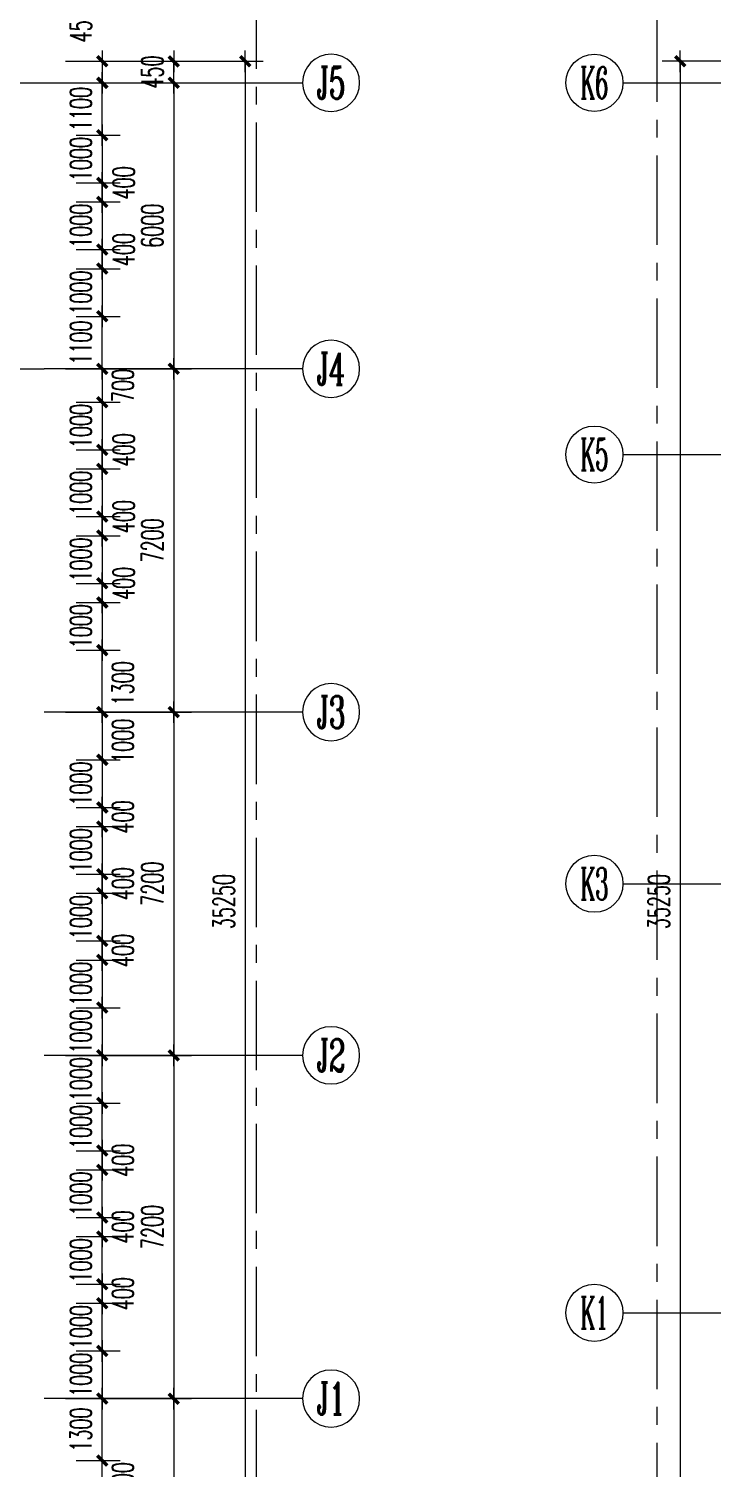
# Model space of a CAD drawing. Extents: x 1575758 to 1999219, y -897052 to -636879.
# Drawn here: x 1771296 to 1785633, y -682176 to -651985 of the extents above; entities that cross this region are included whole.
import ezdxf
from ezdxf.enums import TextEntityAlignment as Align

# ---------------------------------------------------------------- set-up
doc = ezdxf.new("R2010")
doc.units = 0
doc.header["$LTSCALE"] = 1500
doc.header["$MEASUREMENT"] = 0
doc.linetypes.add('CENTER', pattern=[2, 1.25, -0.25, 0.25, -0.25])
doc.layers.get('0').update_dxf_attribs({"linetype": 'CONTINUOUS', "lineweight": 5})
doc.layers.get('DEFPOINTS').update_dxf_attribs({"linetype": 'CONTINUOUS', "lineweight": 5})
for name, color, linetype, lineweight in [('AXIS', 7, 'CONTINUOUS', 5), ('AXIS_TEXT', 7, 'CONTINUOUS', 5), ('DOTE', 7, 'CENTER', 5), ('PUB_DIM', 7, 'CONTINUOUS', 5)]:
    doc.layers.add(name, color=color, linetype=linetype, lineweight=lineweight)
doc.styles.add('COMPLEX', font='COMPLEX')
doc.styles.add('DIM_FONT', font='romans.shx', dxfattribs={"width": 0.6})
doc.dimstyles.new('NORMAL', dxfattribs={"dimscale": 1.5, "dimtxt": 300, "dimasz": 1, "dimexe": 250, "dimexo": 300, "dimgap": 150, "dimtad": 1, "dimdec": 0, "dimdsep": 46, "dimtxsty": 'DIM_FONT', "dimblk1": '_DIMX', "dimblk2": '_DIMX', "dimsah": 1, "dimcen": 2.5, "dimdle": 0.3, "dimclrd": 256, "dimclre": 256, "dimclrt": 256, "dimadec": 0, "dimazin": 0, "dimtfac": 1, "dimtdec": 0, "dimtix": 1, "dimtmove": 2, "dimatfit": 3, "dimldrblk": '_DIMX', "dimfxl": 1, "dimtvp": 1, "dimtolj": 1, "dimtzin": 0, "dimlwd": -1, "dimlwe": -1, "dimarcsym": 0})

# ---------------------------------------------------------------- blocks, each defined once
blk = doc.blocks.new('_AXISO')
blk.add_circle((0, 0), 0.5)
at = {"layer": 'AXIS_TEXT', "style": 'COMPLEX', "width": 1.041667}
blk.add_attdef('A', text='', height=0.56, dxfattribs=at).set_placement((-0.25, -0.28), (0.25, -0.28), align=Align.FIT)
blk = doc.blocks.new('_DIMX')
blk.add_line((-150, 0), (150, 0))
at = {"const_width": 50}
blk.add_lwpolyline([(-70, -70), (70, 70)], dxfattribs=at)
blk = doc.blocks.new('*D1002')
at = {"layer": 'AXIS'}
for p, q in [((1772067, -653117), (1774712, -653117)), ((1774337, -653118), (1774337, -659115)), ((1772067, -659117), (1774712, -659117))]:
    blk.add_line(p, q, dxfattribs=at)
at = {"layer": 'DEFPOINTS', "color": 0, "lineweight": 5}
for p in [(1771617, -653117), (1771617, -659117), (1774337, -659117)]:
    blk.add_point(p, dxfattribs=at)
at = {"layer": 'AXIS', "xscale": 1.5, "yscale": 1.5, "zscale": 1.5}
for p, rotation in [((1774337, -653117), 90), ((1774337, -659117), 270)]:
    blk.add_blockref('_DIMX', p, dxfattribs=dict(at, rotation=rotation))
at = {"layer": 'AXIS', "insert": (1773887, -656117), "char_height": 450, "attachment_point": 5, "rotation": 90, "style": 'DIM_FONT'}
blk.add_mtext('\\A1;6000', dxfattribs=at)
blk = doc.blocks.new('*D1003')
at = {"layer": 'AXIS'}
for p, q in [((1772067, -659117), (1774712, -659117)), ((1774337, -659118), (1774337, -666315)), ((1772067, -666317), (1774712, -666317))]:
    blk.add_line(p, q, dxfattribs=at)
at = {"layer": 'DEFPOINTS', "color": 0, "lineweight": 5}
for p in [(1771617, -659117), (1771617, -666317), (1774337, -666317)]:
    blk.add_point(p, dxfattribs=at)
at = {"layer": 'AXIS', "xscale": 1.5, "yscale": 1.5, "zscale": 1.5}
for p, rotation in [((1774337, -659117), 90), ((1774337, -666317), 270)]:
    blk.add_blockref('_DIMX', p, dxfattribs=dict(at, rotation=rotation))
at = {"layer": 'AXIS', "insert": (1773887, -662717), "char_height": 450, "attachment_point": 5, "rotation": 90, "style": 'DIM_FONT'}
blk.add_mtext('\\A1;7200', dxfattribs=at)
blk = doc.blocks.new('*D1004')
at = {"layer": 'AXIS'}
for p, q in [((1772067, -666317), (1774712, -666317)), ((1774337, -666318), (1774337, -673515)), ((1772067, -673517), (1774712, -673517))]:
    blk.add_line(p, q, dxfattribs=at)
at = {"layer": 'DEFPOINTS', "color": 0, "lineweight": 5}
for p in [(1771617, -666317), (1771617, -673517), (1774337, -673517)]:
    blk.add_point(p, dxfattribs=at)
at = {"layer": 'AXIS', "xscale": 1.5, "yscale": 1.5, "zscale": 1.5}
for p, rotation in [((1774337, -666317), 90), ((1774337, -673517), 270)]:
    blk.add_blockref('_DIMX', p, dxfattribs=dict(at, rotation=rotation))
at = {"layer": 'AXIS', "insert": (1773887, -669917), "char_height": 450, "attachment_point": 5, "rotation": 90, "style": 'DIM_FONT'}
blk.add_mtext('\\A1;7200', dxfattribs=at)
blk = doc.blocks.new('*D1005')
at = {"layer": 'AXIS'}
for p, q in [((1772067, -673517), (1774712, -673517)), ((1774337, -673518), (1774337, -680715)), ((1772067, -680717), (1774712, -680717))]:
    blk.add_line(p, q, dxfattribs=at)
at = {"layer": 'DEFPOINTS', "color": 0, "lineweight": 5}
for p in [(1771617, -673517), (1771617, -680717), (1774337, -680717)]:
    blk.add_point(p, dxfattribs=at)
at = {"layer": 'AXIS', "xscale": 1.5, "yscale": 1.5, "zscale": 1.5}
for p, rotation in [((1774337, -673517), 90), ((1774337, -680717), 270)]:
    blk.add_blockref('_DIMX', p, dxfattribs=dict(at, rotation=rotation))
at = {"layer": 'AXIS', "insert": (1773887, -677117), "char_height": 450, "attachment_point": 5, "rotation": 90, "style": 'DIM_FONT'}
blk.add_mtext('\\A1;7200', dxfattribs=at)
blk = doc.blocks.new('*D1006')
at = {"layer": 'AXIS'}
for p, q in [((1772067, -680717), (1774712, -680717)), ((1774337, -680718), (1774337, -687915)), ((1772067, -687917), (1774712, -687917))]:
    blk.add_line(p, q, dxfattribs=at)
at = {"layer": 'DEFPOINTS', "color": 0, "lineweight": 5}
for p in [(1771617, -680717), (1771617, -687917), (1774337, -687917)]:
    blk.add_point(p, dxfattribs=at)
at = {"layer": 'AXIS', "xscale": 1.5, "yscale": 1.5, "zscale": 1.5}
for p, rotation in [((1774337, -680717), 90), ((1774337, -687917), 270)]:
    blk.add_blockref('_DIMX', p, dxfattribs=dict(at, rotation=rotation))
at = {"layer": 'AXIS', "insert": (1773887, -684317), "char_height": 450, "attachment_point": 5, "rotation": 90, "style": 'DIM_FONT'}
blk.add_mtext('\\A1;7200', dxfattribs=at)
blk = doc.blocks.new('*D1007')
at = {"layer": 'AXIS'}
for p, q in [((1772379, -652667), (1776212, -652667)), ((1775837, -652668), (1775837, -687915)), ((1772379, -687917), (1776212, -687917))]:
    blk.add_line(p, q, dxfattribs=at)
at = {"layer": 'DEFPOINTS', "color": 0, "lineweight": 5}
for p in [(1771929, -652667), (1771929, -687917), (1775837, -687917)]:
    blk.add_point(p, dxfattribs=at)
at = {"layer": 'AXIS', "xscale": 1.5, "yscale": 1.5, "zscale": 1.5}
for p, rotation in [((1775837, -652667), 90), ((1775837, -687917), 270)]:
    blk.add_blockref('_DIMX', p, dxfattribs=dict(at, rotation=rotation))
at = {"layer": 'AXIS', "insert": (1775387, -670292), "char_height": 450, "attachment_point": 5, "rotation": 90, "style": 'DIM_FONT'}
blk.add_mtext('\\A1;35250', dxfattribs=at)
blk = doc.blocks.new('*D1012')
at = {"layer": 'AXIS'}
for p, q in [((1788419, -652667), (1784586, -652667)), ((1784961, -652668), (1784961, -687915)), ((1788419, -687917), (1784586, -687917))]:
    blk.add_line(p, q, dxfattribs=at)
at = {"layer": 'DEFPOINTS', "color": 0, "lineweight": 5}
for p in [(1788869, -652667), (1784961, -687917), (1788869, -687917)]:
    blk.add_point(p, dxfattribs=at)
at = {"layer": 'AXIS', "xscale": 1.5, "yscale": 1.5, "zscale": 1.5}
for p, rotation in [((1784961, -652667), 90), ((1784961, -687917), 270)]:
    blk.add_blockref('_DIMX', p, dxfattribs=dict(at, rotation=rotation))
at = {"layer": 'AXIS', "insert": (1784511, -670292), "char_height": 450, "attachment_point": 5, "rotation": 90, "style": 'DIM_FONT'}
blk.add_mtext('\\A1;35250', dxfattribs=at)
blk = doc.blocks.new('*D1026')
at = {"layer": 'DEFPOINTS', "color": 0, "lineweight": 5}
for p in [(1771837, -680717), (1772837, -680717), (1771837, -682017)]:
    blk.add_point(p, dxfattribs=at)
at = {"layer": 'PUB_DIM'}
for p, q in [((1772287, -680717), (1773212, -680717)), ((1772837, -680715), (1772837, -680714)), ((1772837, -682017), (1772837, -680717)), ((1772287, -682017), (1773212, -682017)), ((1772837, -682018), (1772837, -682020))]:
    blk.add_line(p, q, dxfattribs=at)
at = {"layer": 'PUB_DIM', "xscale": 1.5, "yscale": 1.5, "zscale": 1.5}
for p, rotation in [((1772837, -680717), 270), ((1772837, -682017), 90)]:
    blk.add_blockref('_DIMX', p, dxfattribs=dict(at, rotation=rotation))
at = {"layer": 'PUB_DIM', "insert": (1772387, -681367), "char_height": 450, "attachment_point": 5, "rotation": 90, "style": 'DIM_FONT'}
blk.add_mtext('\\A1;1300', dxfattribs=at)
blk = doc.blocks.new('*D1027')
at = {"layer": 'DEFPOINTS', "color": 0, "lineweight": 5}
for p in [(1771837, -664017), (1771837, -665017), (1772837, -665017)]:
    blk.add_point(p, dxfattribs=at)
at = {"layer": 'PUB_DIM'}
for p, q in [((1772287, -664017), (1773212, -664017)), ((1772837, -664015), (1772837, -664014)), ((1772837, -664017), (1772837, -665017)), ((1772287, -665017), (1773212, -665017)), ((1772837, -665018), (1772837, -665020))]:
    blk.add_line(p, q, dxfattribs=at)
at = {"layer": 'PUB_DIM', "xscale": 1.5, "yscale": 1.5, "zscale": 1.5}
for p, rotation in [((1772837, -664017), 270), ((1772837, -665017), 90)]:
    blk.add_blockref('_DIMX', p, dxfattribs=dict(at, rotation=rotation))
at = {"layer": 'PUB_DIM', "insert": (1772387, -664517), "char_height": 450, "attachment_point": 5, "rotation": 90, "style": 'DIM_FONT'}
blk.add_mtext('\\A1;1000', dxfattribs=at)
blk = doc.blocks.new('*D1028')
at = {"layer": 'DEFPOINTS', "color": 0, "lineweight": 5}
for p in [(1771837, -663617), (1771837, -664017), (1772837, -664017)]:
    blk.add_point(p, dxfattribs=at)
at = {"layer": 'PUB_DIM'}
for p, q in [((1772287, -663617), (1773212, -663617)), ((1772837, -663615), (1772837, -663614)), ((1772837, -663617), (1772837, -664017)), ((1772287, -664017), (1773212, -664017)), ((1772837, -664018), (1772837, -664020))]:
    blk.add_line(p, q, dxfattribs=at)
at = {"layer": 'PUB_DIM', "xscale": 1.5, "yscale": 1.5, "zscale": 1.5}
for p, rotation in [((1772837, -663617), 270), ((1772837, -664017), 90)]:
    blk.add_blockref('_DIMX', p, dxfattribs=dict(at, rotation=rotation))
at = {"layer": 'PUB_DIM', "insert": (1773287, -663617), "char_height": 450, "attachment_point": 5, "rotation": 90, "style": 'DIM_FONT'}
blk.add_mtext('\\A1;400', dxfattribs=at)
blk = doc.blocks.new('*D1029')
at = {"layer": 'DEFPOINTS', "color": 0, "lineweight": 5}
for p in [(1771837, -662217), (1771837, -662617), (1772837, -662617)]:
    blk.add_point(p, dxfattribs=at)
at = {"layer": 'PUB_DIM'}
for p, q in [((1772287, -662217), (1773212, -662217)), ((1772837, -662215), (1772837, -662214)), ((1772837, -662217), (1772837, -662617)), ((1772287, -662617), (1773212, -662617)), ((1772837, -662618), (1772837, -662620))]:
    blk.add_line(p, q, dxfattribs=at)
at = {"layer": 'PUB_DIM', "xscale": 1.5, "yscale": 1.5, "zscale": 1.5}
for p, rotation in [((1772837, -662217), 270), ((1772837, -662617), 90)]:
    blk.add_blockref('_DIMX', p, dxfattribs=dict(at, rotation=rotation))
at = {"layer": 'PUB_DIM', "insert": (1773287, -662217), "char_height": 450, "attachment_point": 5, "rotation": 90, "style": 'DIM_FONT'}
blk.add_mtext('\\A1;400', dxfattribs=at)
blk = doc.blocks.new('*D1030')
at = {"layer": 'DEFPOINTS', "color": 0, "lineweight": 5}
for p in [(1771837, -660817), (1771837, -661217), (1772837, -661217)]:
    blk.add_point(p, dxfattribs=at)
at = {"layer": 'PUB_DIM'}
for p, q in [((1772287, -660817), (1773212, -660817)), ((1772837, -660815), (1772837, -660814)), ((1772837, -660817), (1772837, -661217)), ((1772287, -661217), (1773212, -661217)), ((1772837, -661218), (1772837, -661220))]:
    blk.add_line(p, q, dxfattribs=at)
at = {"layer": 'PUB_DIM', "xscale": 1.5, "yscale": 1.5, "zscale": 1.5}
for p, rotation in [((1772837, -660817), 270), ((1772837, -661217), 90)]:
    blk.add_blockref('_DIMX', p, dxfattribs=dict(at, rotation=rotation))
at = {"layer": 'PUB_DIM', "insert": (1773287, -660817), "char_height": 450, "attachment_point": 5, "rotation": 90, "style": 'DIM_FONT'}
blk.add_mtext('\\A1;400', dxfattribs=at)
blk = doc.blocks.new('*D1031')
at = {"layer": 'DEFPOINTS', "color": 0, "lineweight": 5}
for p in [(1771837, -662617), (1771837, -663617), (1772837, -663617)]:
    blk.add_point(p, dxfattribs=at)
at = {"layer": 'PUB_DIM'}
for p, q in [((1772287, -662617), (1773212, -662617)), ((1772837, -662615), (1772837, -662614)), ((1772837, -662617), (1772837, -663617)), ((1772287, -663617), (1773212, -663617)), ((1772837, -663618), (1772837, -663620))]:
    blk.add_line(p, q, dxfattribs=at)
at = {"layer": 'PUB_DIM', "xscale": 1.5, "yscale": 1.5, "zscale": 1.5}
for p, rotation in [((1772837, -662617), 270), ((1772837, -663617), 90)]:
    blk.add_blockref('_DIMX', p, dxfattribs=dict(at, rotation=rotation))
at = {"layer": 'PUB_DIM', "insert": (1772387, -663117), "char_height": 450, "attachment_point": 5, "rotation": 90, "style": 'DIM_FONT'}
blk.add_mtext('\\A1;1000', dxfattribs=at)
blk = doc.blocks.new('*D1032')
at = {"layer": 'DEFPOINTS', "color": 0, "lineweight": 5}
for p in [(1771837, -661217), (1771837, -662217), (1772837, -662217)]:
    blk.add_point(p, dxfattribs=at)
at = {"layer": 'PUB_DIM'}
for p, q in [((1772287, -661217), (1773212, -661217)), ((1772837, -661215), (1772837, -661214)), ((1772837, -661217), (1772837, -662217)), ((1772287, -662217), (1773212, -662217)), ((1772837, -662218), (1772837, -662220))]:
    blk.add_line(p, q, dxfattribs=at)
at = {"layer": 'PUB_DIM', "xscale": 1.5, "yscale": 1.5, "zscale": 1.5}
for p, rotation in [((1772837, -661217), 270), ((1772837, -662217), 90)]:
    blk.add_blockref('_DIMX', p, dxfattribs=dict(at, rotation=rotation))
at = {"layer": 'PUB_DIM', "insert": (1772387, -661717), "char_height": 450, "attachment_point": 5, "rotation": 90, "style": 'DIM_FONT'}
blk.add_mtext('\\A1;1000', dxfattribs=at)
blk = doc.blocks.new('*D1033')
at = {"layer": 'DEFPOINTS', "color": 0, "lineweight": 5}
for p in [(1771837, -659817), (1771837, -660817), (1772837, -660817)]:
    blk.add_point(p, dxfattribs=at)
at = {"layer": 'PUB_DIM'}
for p, q in [((1772287, -659817), (1773212, -659817)), ((1772837, -659815), (1772837, -659814)), ((1772837, -659817), (1772837, -660817)), ((1772287, -660817), (1773212, -660817)), ((1772837, -660818), (1772837, -660820))]:
    blk.add_line(p, q, dxfattribs=at)
at = {"layer": 'PUB_DIM', "xscale": 1.5, "yscale": 1.5, "zscale": 1.5}
for p, rotation in [((1772837, -659817), 270), ((1772837, -660817), 90)]:
    blk.add_blockref('_DIMX', p, dxfattribs=dict(at, rotation=rotation))
at = {"layer": 'PUB_DIM', "insert": (1772387, -660317), "char_height": 450, "attachment_point": 5, "rotation": 90, "style": 'DIM_FONT'}
blk.add_mtext('\\A1;1000', dxfattribs=at)
blk = doc.blocks.new('*D1034')
at = {"layer": 'DEFPOINTS', "color": 0, "lineweight": 5}
for p in [(1771837, -656617), (1771837, -657017), (1772837, -657017)]:
    blk.add_point(p, dxfattribs=at)
at = {"layer": 'PUB_DIM'}
for p, q in [((1772287, -656617), (1773212, -656617)), ((1772837, -656615), (1772837, -656614)), ((1772837, -656617), (1772837, -657017)), ((1772287, -657017), (1773212, -657017)), ((1772837, -657018), (1772837, -657020))]:
    blk.add_line(p, q, dxfattribs=at)
at = {"layer": 'PUB_DIM', "xscale": 1.5, "yscale": 1.5, "zscale": 1.5}
for p, rotation in [((1772837, -656617), 270), ((1772837, -657017), 90)]:
    blk.add_blockref('_DIMX', p, dxfattribs=dict(at, rotation=rotation))
at = {"layer": 'PUB_DIM', "insert": (1773287, -656617), "char_height": 450, "attachment_point": 5, "rotation": 90, "style": 'DIM_FONT'}
blk.add_mtext('\\A1;400', dxfattribs=at)
blk = doc.blocks.new('*D1035')
at = {"layer": 'DEFPOINTS', "color": 0, "lineweight": 5}
for p in [(1771837, -655217), (1771837, -655617), (1772837, -655617)]:
    blk.add_point(p, dxfattribs=at)
at = {"layer": 'PUB_DIM'}
for p, q in [((1772287, -655217), (1773212, -655217)), ((1772837, -655215), (1772837, -655214)), ((1772837, -655217), (1772837, -655617)), ((1772287, -655617), (1773212, -655617)), ((1772837, -655618), (1772837, -655620))]:
    blk.add_line(p, q, dxfattribs=at)
at = {"layer": 'PUB_DIM', "xscale": 1.5, "yscale": 1.5, "zscale": 1.5}
for p, rotation in [((1772837, -655217), 270), ((1772837, -655617), 90)]:
    blk.add_blockref('_DIMX', p, dxfattribs=dict(at, rotation=rotation))
at = {"layer": 'PUB_DIM', "insert": (1773287, -655217), "char_height": 450, "attachment_point": 5, "rotation": 90, "style": 'DIM_FONT'}
blk.add_mtext('\\A1;400', dxfattribs=at)
blk = doc.blocks.new('*D1036')
at = {"layer": 'DEFPOINTS', "color": 0, "lineweight": 5}
for p in [(1771837, -657017), (1771837, -658017), (1772837, -658017)]:
    blk.add_point(p, dxfattribs=at)
at = {"layer": 'PUB_DIM'}
for p, q in [((1772287, -657017), (1773212, -657017)), ((1772837, -657015), (1772837, -657014)), ((1772837, -657017), (1772837, -658017)), ((1772287, -658017), (1773212, -658017)), ((1772837, -658018), (1772837, -658020))]:
    blk.add_line(p, q, dxfattribs=at)
at = {"layer": 'PUB_DIM', "xscale": 1.5, "yscale": 1.5, "zscale": 1.5}
for p, rotation in [((1772837, -657017), 270), ((1772837, -658017), 90)]:
    blk.add_blockref('_DIMX', p, dxfattribs=dict(at, rotation=rotation))
at = {"layer": 'PUB_DIM', "insert": (1772387, -657517), "char_height": 450, "attachment_point": 5, "rotation": 90, "style": 'DIM_FONT'}
blk.add_mtext('\\A1;1000', dxfattribs=at)
blk = doc.blocks.new('*D1037')
at = {"layer": 'DEFPOINTS', "color": 0, "lineweight": 5}
for p in [(1771837, -655617), (1771837, -656617), (1772837, -656617)]:
    blk.add_point(p, dxfattribs=at)
at = {"layer": 'PUB_DIM'}
for p, q in [((1772287, -655617), (1773212, -655617)), ((1772837, -655615), (1772837, -655614)), ((1772837, -655617), (1772837, -656617)), ((1772287, -656617), (1773212, -656617)), ((1772837, -656618), (1772837, -656620))]:
    blk.add_line(p, q, dxfattribs=at)
at = {"layer": 'PUB_DIM', "xscale": 1.5, "yscale": 1.5, "zscale": 1.5}
for p, rotation in [((1772837, -655617), 270), ((1772837, -656617), 90)]:
    blk.add_blockref('_DIMX', p, dxfattribs=dict(at, rotation=rotation))
at = {"layer": 'PUB_DIM', "insert": (1772387, -656117), "char_height": 450, "attachment_point": 5, "rotation": 90, "style": 'DIM_FONT'}
blk.add_mtext('\\A1;1000', dxfattribs=at)
blk = doc.blocks.new('*D1038')
at = {"layer": 'DEFPOINTS', "color": 0, "lineweight": 5}
for p in [(1771837, -654217), (1771837, -655217), (1772837, -655217)]:
    blk.add_point(p, dxfattribs=at)
at = {"layer": 'PUB_DIM'}
for p, q in [((1772287, -654217), (1773212, -654217)), ((1772837, -654215), (1772837, -654214)), ((1772837, -654217), (1772837, -655217)), ((1772287, -655217), (1773212, -655217)), ((1772837, -655218), (1772837, -655220))]:
    blk.add_line(p, q, dxfattribs=at)
at = {"layer": 'PUB_DIM', "xscale": 1.5, "yscale": 1.5, "zscale": 1.5}
for p, rotation in [((1772837, -654217), 270), ((1772837, -655217), 90)]:
    blk.add_blockref('_DIMX', p, dxfattribs=dict(at, rotation=rotation))
at = {"layer": 'PUB_DIM', "insert": (1772387, -654717), "char_height": 450, "attachment_point": 5, "rotation": 90, "style": 'DIM_FONT'}
blk.add_mtext('\\A1;1000', dxfattribs=at)
blk = doc.blocks.new('*D1039')
at = {"layer": 'DEFPOINTS', "color": 0, "lineweight": 5}
for p in [(1771837, -652667), (1771837, -653117), (1772837, -653117)]:
    blk.add_point(p, dxfattribs=at)
at = {"layer": 'PUB_DIM'}
for p, q in [((1772287, -652667), (1773212, -652667)), ((1772837, -652665), (1772837, -652664)), ((1772837, -652667), (1772837, -653117)), ((1772287, -653117), (1773212, -653117)), ((1772837, -653118), (1772837, -653120))]:
    blk.add_line(p, q, dxfattribs=at)
at = {"layer": 'PUB_DIM', "xscale": 1.5, "yscale": 1.5, "zscale": 1.5}
for p, rotation in [((1772837, -652667), 270), ((1772837, -653117), 90)]:
    blk.add_blockref('_DIMX', p, dxfattribs=dict(at, rotation=rotation))
at = {"layer": 'PUB_DIM', "insert": (1772387, -651922), "char_height": 450, "attachment_point": 5, "rotation": 90, "style": 'DIM_FONT'}
blk.add_mtext('\\A1;450', dxfattribs=at)
blk = doc.blocks.new('*D1040')
at = {"layer": 'DEFPOINTS', "color": 0, "lineweight": 5}
for p in [(1771837, -658017), (1772837, -658017), (1771837, -659117)]:
    blk.add_point(p, dxfattribs=at)
at = {"layer": 'PUB_DIM'}
for p, q in [((1772287, -658017), (1773212, -658017)), ((1772837, -658015), (1772837, -658014)), ((1772837, -659117), (1772837, -658017)), ((1772287, -659117), (1773212, -659117)), ((1772837, -659118), (1772837, -659120))]:
    blk.add_line(p, q, dxfattribs=at)
at = {"layer": 'PUB_DIM', "xscale": 1.5, "yscale": 1.5, "zscale": 1.5}
for p, rotation in [((1772837, -658017), 270), ((1772837, -659117), 90)]:
    blk.add_blockref('_DIMX', p, dxfattribs=dict(at, rotation=rotation))
at = {"layer": 'PUB_DIM', "insert": (1772387, -658567), "char_height": 450, "attachment_point": 5, "rotation": 90, "style": 'DIM_FONT'}
blk.add_mtext('\\A1;1100', dxfattribs=at)
blk = doc.blocks.new('*D1064')
at = {"layer": 'DEFPOINTS', "color": 0, "lineweight": 5}
for p in [(1771837, -667317), (1771837, -668317), (1772837, -668317)]:
    blk.add_point(p, dxfattribs=at)
at = {"layer": 'PUB_DIM'}
for p, q in [((1772287, -667317), (1773212, -667317)), ((1772837, -667315), (1772837, -667314)), ((1772837, -667317), (1772837, -668317)), ((1772287, -668317), (1773212, -668317)), ((1772837, -668318), (1772837, -668320))]:
    blk.add_line(p, q, dxfattribs=at)
at = {"layer": 'PUB_DIM', "xscale": 1.5, "yscale": 1.5, "zscale": 1.5}
for p, rotation in [((1772837, -667317), 270), ((1772837, -668317), 90)]:
    blk.add_blockref('_DIMX', p, dxfattribs=dict(at, rotation=rotation))
at = {"layer": 'PUB_DIM', "insert": (1772387, -667817), "char_height": 450, "attachment_point": 5, "rotation": 90, "style": 'DIM_FONT'}
blk.add_mtext('\\A1;1000', dxfattribs=at)
blk = doc.blocks.new('*D1065')
at = {"layer": 'DEFPOINTS', "color": 0, "lineweight": 5}
for p in [(1771837, -668317), (1771837, -668717), (1772837, -668717)]:
    blk.add_point(p, dxfattribs=at)
at = {"layer": 'PUB_DIM'}
for p, q in [((1772287, -668317), (1773212, -668317)), ((1772837, -668315), (1772837, -668314)), ((1772837, -668317), (1772837, -668717)), ((1772287, -668717), (1773212, -668717)), ((1772837, -668718), (1772837, -668720))]:
    blk.add_line(p, q, dxfattribs=at)
at = {"layer": 'PUB_DIM', "xscale": 1.5, "yscale": 1.5, "zscale": 1.5}
for p, rotation in [((1772837, -668317), 270), ((1772837, -668717), 90)]:
    blk.add_blockref('_DIMX', p, dxfattribs=dict(at, rotation=rotation))
at = {"layer": 'PUB_DIM', "insert": (1773269, -668517), "char_height": 450, "attachment_point": 5, "rotation": 90, "style": 'DIM_FONT'}
blk.add_mtext('\\A1;400', dxfattribs=at)
blk = doc.blocks.new('*D1087')
at = {"layer": 'DEFPOINTS', "color": 0, "lineweight": 5}
for p in [(1771837, -653117), (1772837, -653117), (1771837, -654217)]:
    blk.add_point(p, dxfattribs=at)
at = {"layer": 'PUB_DIM'}
for p, q in [((1772287, -653117), (1773212, -653117)), ((1772837, -653115), (1772837, -653114)), ((1772837, -654217), (1772837, -653117)), ((1772287, -654217), (1773212, -654217)), ((1772837, -654218), (1772837, -654220))]:
    blk.add_line(p, q, dxfattribs=at)
at = {"layer": 'PUB_DIM', "xscale": 1.5, "yscale": 1.5, "zscale": 1.5}
for p, rotation in [((1772837, -653117), 270), ((1772837, -654217), 90)]:
    blk.add_blockref('_DIMX', p, dxfattribs=dict(at, rotation=rotation))
at = {"layer": 'PUB_DIM', "insert": (1772387, -653667), "char_height": 450, "attachment_point": 5, "rotation": 90, "style": 'DIM_FONT'}
blk.add_mtext('\\A1;1100', dxfattribs=at)
blk = doc.blocks.new('*D1088')
at = {"layer": 'DEFPOINTS', "color": 0, "lineweight": 5}
for p in [(1771837, -659117), (1771837, -659817), (1772837, -659817)]:
    blk.add_point(p, dxfattribs=at)
at = {"layer": 'PUB_DIM'}
for p, q in [((1772287, -659117), (1773212, -659117)), ((1772837, -659118), (1772837, -659815)), ((1772287, -659817), (1773212, -659817))]:
    blk.add_line(p, q, dxfattribs=at)
at = {"layer": 'PUB_DIM', "xscale": 1.5, "yscale": 1.5, "zscale": 1.5}
for p, rotation in [((1772837, -659117), 90), ((1772837, -659817), 270)]:
    blk.add_blockref('_DIMX', p, dxfattribs=dict(at, rotation=rotation))
at = {"layer": 'PUB_DIM', "insert": (1773269, -659467), "char_height": 450, "attachment_point": 5, "rotation": 90, "style": 'DIM_FONT'}
blk.add_mtext('\\A1;700', dxfattribs=at)
blk = doc.blocks.new('*D1089')
at = {"layer": 'DEFPOINTS', "color": 0, "lineweight": 5}
for p in [(1771837, -666317), (1771837, -667317), (1772837, -667317)]:
    blk.add_point(p, dxfattribs=at)
at = {"layer": 'PUB_DIM'}
for p, q in [((1772287, -666317), (1773212, -666317)), ((1772837, -666318), (1772837, -667315)), ((1772287, -667317), (1773212, -667317))]:
    blk.add_line(p, q, dxfattribs=at)
at = {"layer": 'PUB_DIM', "xscale": 1.5, "yscale": 1.5, "zscale": 1.5}
for p, rotation in [((1772837, -666317), 90), ((1772837, -667317), 270)]:
    blk.add_blockref('_DIMX', p, dxfattribs=dict(at, rotation=rotation))
at = {"layer": 'PUB_DIM', "insert": (1773269, -666919), "char_height": 450, "attachment_point": 5, "rotation": 90, "style": 'DIM_FONT'}
blk.add_mtext('\\A1;1000', dxfattribs=at)
blk = doc.blocks.new('*D1090')
at = {"layer": 'AXIS'}
for p, q in [((1772067, -652667), (1774712, -652667)), ((1774337, -652665), (1774337, -652664)), ((1774337, -653117), (1774337, -652667)), ((1772067, -653117), (1774712, -653117)), ((1774337, -653118), (1774337, -653120))]:
    blk.add_line(p, q, dxfattribs=at)
at = {"layer": 'DEFPOINTS', "color": 0, "lineweight": 5}
for p in [(1771617, -652667), (1774337, -652667), (1771617, -653117)]:
    blk.add_point(p, dxfattribs=at)
at = {"layer": 'AXIS', "xscale": 1.5, "yscale": 1.5, "zscale": 1.5}
for p, rotation in [((1774337, -652667), 270), ((1774337, -653117), 90)]:
    blk.add_blockref('_DIMX', p, dxfattribs=dict(at, rotation=rotation))
at = {"layer": 'AXIS', "insert": (1773887, -652892), "char_height": 450, "attachment_point": 5, "rotation": 90, "style": 'DIM_FONT'}
blk.add_mtext('\\A1;450', dxfattribs=at)
blk = doc.blocks.new('*D1378')
at = {"layer": 'DEFPOINTS', "color": 0, "lineweight": 5}
for p in [(1771837, -668717), (1771837, -669717), (1772837, -669717)]:
    blk.add_point(p, dxfattribs=at)
at = {"layer": 'PUB_DIM'}
for p, q in [((1772287, -668717), (1773212, -668717)), ((1772837, -668715), (1772837, -668714)), ((1772837, -668717), (1772837, -669717)), ((1772287, -669717), (1773212, -669717)), ((1772837, -669718), (1772837, -669720))]:
    blk.add_line(p, q, dxfattribs=at)
at = {"layer": 'PUB_DIM', "xscale": 1.5, "yscale": 1.5, "zscale": 1.5}
for p, rotation in [((1772837, -668717), 270), ((1772837, -669717), 90)]:
    blk.add_blockref('_DIMX', p, dxfattribs=dict(at, rotation=rotation))
at = {"layer": 'PUB_DIM', "insert": (1772387, -669217), "char_height": 450, "attachment_point": 5, "rotation": 90, "style": 'DIM_FONT'}
blk.add_mtext('\\A1;1000', dxfattribs=at)
blk = doc.blocks.new('*D1379')
at = {"layer": 'DEFPOINTS', "color": 0, "lineweight": 5}
for p in [(1771837, -669717), (1771837, -670117), (1772837, -670117)]:
    blk.add_point(p, dxfattribs=at)
at = {"layer": 'PUB_DIM'}
for p, q in [((1772287, -669717), (1773212, -669717)), ((1772837, -669715), (1772837, -669714)), ((1772837, -669717), (1772837, -670117)), ((1772287, -670117), (1773212, -670117)), ((1772837, -670118), (1772837, -670120))]:
    blk.add_line(p, q, dxfattribs=at)
at = {"layer": 'PUB_DIM', "xscale": 1.5, "yscale": 1.5, "zscale": 1.5}
for p, rotation in [((1772837, -669717), 270), ((1772837, -670117), 90)]:
    blk.add_blockref('_DIMX', p, dxfattribs=dict(at, rotation=rotation))
at = {"layer": 'PUB_DIM', "insert": (1773269, -669917), "char_height": 450, "attachment_point": 5, "rotation": 90, "style": 'DIM_FONT'}
blk.add_mtext('\\A1;400', dxfattribs=at)
blk = doc.blocks.new('*D1380')
at = {"layer": 'DEFPOINTS', "color": 0, "lineweight": 5}
for p in [(1771837, -670117), (1771837, -671117), (1772837, -671117)]:
    blk.add_point(p, dxfattribs=at)
at = {"layer": 'PUB_DIM'}
for p, q in [((1772287, -670117), (1773212, -670117)), ((1772837, -670115), (1772837, -670114)), ((1772837, -670117), (1772837, -671117)), ((1772287, -671117), (1773212, -671117)), ((1772837, -671118), (1772837, -671120))]:
    blk.add_line(p, q, dxfattribs=at)
at = {"layer": 'PUB_DIM', "xscale": 1.5, "yscale": 1.5, "zscale": 1.5}
for p, rotation in [((1772837, -670117), 270), ((1772837, -671117), 90)]:
    blk.add_blockref('_DIMX', p, dxfattribs=dict(at, rotation=rotation))
at = {"layer": 'PUB_DIM', "insert": (1772387, -670617), "char_height": 450, "attachment_point": 5, "rotation": 90, "style": 'DIM_FONT'}
blk.add_mtext('\\A1;1000', dxfattribs=at)
blk = doc.blocks.new('*D1381')
at = {"layer": 'DEFPOINTS', "color": 0, "lineweight": 5}
for p in [(1771837, -671117), (1771837, -671517), (1772837, -671517)]:
    blk.add_point(p, dxfattribs=at)
at = {"layer": 'PUB_DIM'}
for p, q in [((1772287, -671117), (1773212, -671117)), ((1772837, -671115), (1772837, -671114)), ((1772837, -671117), (1772837, -671517)), ((1772287, -671517), (1773212, -671517)), ((1772837, -671518), (1772837, -671520))]:
    blk.add_line(p, q, dxfattribs=at)
at = {"layer": 'PUB_DIM', "xscale": 1.5, "yscale": 1.5, "zscale": 1.5}
for p, rotation in [((1772837, -671117), 270), ((1772837, -671517), 90)]:
    blk.add_blockref('_DIMX', p, dxfattribs=dict(at, rotation=rotation))
at = {"layer": 'PUB_DIM', "insert": (1773269, -671317), "char_height": 450, "attachment_point": 5, "rotation": 90, "style": 'DIM_FONT'}
blk.add_mtext('\\A1;400', dxfattribs=at)
blk = doc.blocks.new('*D1382')
at = {"layer": 'DEFPOINTS', "color": 0, "lineweight": 5}
for p in [(1771837, -671517), (1771837, -672517), (1772837, -672517)]:
    blk.add_point(p, dxfattribs=at)
at = {"layer": 'PUB_DIM'}
for p, q in [((1772287, -671517), (1773212, -671517)), ((1772837, -671515), (1772837, -671514)), ((1772837, -671517), (1772837, -672517)), ((1772287, -672517), (1773212, -672517)), ((1772837, -672518), (1772837, -672520))]:
    blk.add_line(p, q, dxfattribs=at)
at = {"layer": 'PUB_DIM', "xscale": 1.5, "yscale": 1.5, "zscale": 1.5}
for p, rotation in [((1772837, -671517), 270), ((1772837, -672517), 90)]:
    blk.add_blockref('_DIMX', p, dxfattribs=dict(at, rotation=rotation))
at = {"layer": 'PUB_DIM', "insert": (1772387, -672017), "char_height": 450, "attachment_point": 5, "rotation": 90, "style": 'DIM_FONT'}
blk.add_mtext('\\A1;1000', dxfattribs=at)
blk = doc.blocks.new('*D1383')
at = {"layer": 'DEFPOINTS', "color": 0, "lineweight": 5}
for p in [(1771837, -672517), (1771837, -673517), (1772837, -673517)]:
    blk.add_point(p, dxfattribs=at)
at = {"layer": 'PUB_DIM'}
for p, q in [((1772287, -672517), (1773212, -672517)), ((1772837, -672515), (1772837, -672514)), ((1772837, -672517), (1772837, -673517)), ((1772287, -673517), (1773212, -673517)), ((1772837, -673518), (1772837, -673520))]:
    blk.add_line(p, q, dxfattribs=at)
at = {"layer": 'PUB_DIM', "xscale": 1.5, "yscale": 1.5, "zscale": 1.5}
for p, rotation in [((1772837, -672517), 270), ((1772837, -673517), 90)]:
    blk.add_blockref('_DIMX', p, dxfattribs=dict(at, rotation=rotation))
at = {"layer": 'PUB_DIM', "insert": (1772387, -673017), "char_height": 450, "attachment_point": 5, "rotation": 90, "style": 'DIM_FONT'}
blk.add_mtext('\\A1;1000', dxfattribs=at)
blk = doc.blocks.new('*D1384')
at = {"layer": 'DEFPOINTS', "color": 0, "lineweight": 5}
for p in [(1771837, -678717), (1772837, -678717), (1771837, -679717)]:
    blk.add_point(p, dxfattribs=at)
at = {"layer": 'PUB_DIM'}
for p, q in [((1772287, -678717), (1773212, -678717)), ((1772837, -678715), (1772837, -678714)), ((1772837, -679717), (1772837, -678717)), ((1772287, -679717), (1773212, -679717)), ((1772837, -679718), (1772837, -679720))]:
    blk.add_line(p, q, dxfattribs=at)
at = {"layer": 'PUB_DIM', "xscale": 1.5, "yscale": 1.5, "zscale": 1.5}
for p, rotation in [((1772837, -678717), 270), ((1772837, -679717), 90)]:
    blk.add_blockref('_DIMX', p, dxfattribs=dict(at, rotation=rotation))
at = {"layer": 'PUB_DIM', "insert": (1772387, -679217), "char_height": 450, "attachment_point": 5, "rotation": 90, "style": 'DIM_FONT'}
blk.add_mtext('\\A1;1000', dxfattribs=at)
blk = doc.blocks.new('*D1385')
at = {"layer": 'DEFPOINTS', "color": 0, "lineweight": 5}
for p in [(1771837, -678317), (1772837, -678317), (1771837, -678717)]:
    blk.add_point(p, dxfattribs=at)
at = {"layer": 'PUB_DIM'}
for p, q in [((1772287, -678317), (1773212, -678317)), ((1772837, -678315), (1772837, -678314)), ((1772837, -678717), (1772837, -678317)), ((1772287, -678717), (1773212, -678717)), ((1772837, -678718), (1772837, -678720))]:
    blk.add_line(p, q, dxfattribs=at)
at = {"layer": 'PUB_DIM', "xscale": 1.5, "yscale": 1.5, "zscale": 1.5}
for p, rotation in [((1772837, -678317), 270), ((1772837, -678717), 90)]:
    blk.add_blockref('_DIMX', p, dxfattribs=dict(at, rotation=rotation))
at = {"layer": 'PUB_DIM', "insert": (1773269, -678517), "char_height": 450, "attachment_point": 5, "rotation": 90, "style": 'DIM_FONT'}
blk.add_mtext('\\A1;400', dxfattribs=at)
blk = doc.blocks.new('*D1386')
at = {"layer": 'DEFPOINTS', "color": 0, "lineweight": 5}
for p in [(1771837, -677317), (1772837, -677317), (1771837, -678317)]:
    blk.add_point(p, dxfattribs=at)
at = {"layer": 'PUB_DIM'}
for p, q in [((1772287, -677317), (1773212, -677317)), ((1772837, -677315), (1772837, -677314)), ((1772837, -678317), (1772837, -677317)), ((1772287, -678317), (1773212, -678317)), ((1772837, -678318), (1772837, -678320))]:
    blk.add_line(p, q, dxfattribs=at)
at = {"layer": 'PUB_DIM', "xscale": 1.5, "yscale": 1.5, "zscale": 1.5}
for p, rotation in [((1772837, -677317), 270), ((1772837, -678317), 90)]:
    blk.add_blockref('_DIMX', p, dxfattribs=dict(at, rotation=rotation))
at = {"layer": 'PUB_DIM', "insert": (1772387, -677817), "char_height": 450, "attachment_point": 5, "rotation": 90, "style": 'DIM_FONT'}
blk.add_mtext('\\A1;1000', dxfattribs=at)
blk = doc.blocks.new('*D1387')
at = {"layer": 'DEFPOINTS', "color": 0, "lineweight": 5}
for p in [(1771837, -676917), (1772837, -676917), (1771837, -677317)]:
    blk.add_point(p, dxfattribs=at)
at = {"layer": 'PUB_DIM'}
for p, q in [((1772287, -676917), (1773212, -676917)), ((1772837, -676915), (1772837, -676914)), ((1772837, -677317), (1772837, -676917)), ((1772287, -677317), (1773212, -677317)), ((1772837, -677318), (1772837, -677320))]:
    blk.add_line(p, q, dxfattribs=at)
at = {"layer": 'PUB_DIM', "xscale": 1.5, "yscale": 1.5, "zscale": 1.5}
for p, rotation in [((1772837, -676917), 270), ((1772837, -677317), 90)]:
    blk.add_blockref('_DIMX', p, dxfattribs=dict(at, rotation=rotation))
at = {"layer": 'PUB_DIM', "insert": (1773269, -677117), "char_height": 450, "attachment_point": 5, "rotation": 90, "style": 'DIM_FONT'}
blk.add_mtext('\\A1;400', dxfattribs=at)
blk = doc.blocks.new('*D1388')
at = {"layer": 'DEFPOINTS', "color": 0, "lineweight": 5}
for p in [(1771837, -675917), (1772837, -675917), (1771837, -676917)]:
    blk.add_point(p, dxfattribs=at)
at = {"layer": 'PUB_DIM'}
for p, q in [((1772287, -675917), (1773212, -675917)), ((1772837, -675915), (1772837, -675914)), ((1772837, -676917), (1772837, -675917)), ((1772287, -676917), (1773212, -676917)), ((1772837, -676918), (1772837, -676920))]:
    blk.add_line(p, q, dxfattribs=at)
at = {"layer": 'PUB_DIM', "xscale": 1.5, "yscale": 1.5, "zscale": 1.5}
for p, rotation in [((1772837, -675917), 270), ((1772837, -676917), 90)]:
    blk.add_blockref('_DIMX', p, dxfattribs=dict(at, rotation=rotation))
at = {"layer": 'PUB_DIM', "insert": (1772387, -676417), "char_height": 450, "attachment_point": 5, "rotation": 90, "style": 'DIM_FONT'}
blk.add_mtext('\\A1;1000', dxfattribs=at)
blk = doc.blocks.new('*D1389')
at = {"layer": 'DEFPOINTS', "color": 0, "lineweight": 5}
for p in [(1771837, -675517), (1772837, -675517), (1771837, -675917)]:
    blk.add_point(p, dxfattribs=at)
at = {"layer": 'PUB_DIM'}
for p, q in [((1772287, -675517), (1773212, -675517)), ((1772837, -675515), (1772837, -675514)), ((1772837, -675917), (1772837, -675517)), ((1772287, -675917), (1773212, -675917)), ((1772837, -675918), (1772837, -675920))]:
    blk.add_line(p, q, dxfattribs=at)
at = {"layer": 'PUB_DIM', "xscale": 1.5, "yscale": 1.5, "zscale": 1.5}
for p, rotation in [((1772837, -675517), 270), ((1772837, -675917), 90)]:
    blk.add_blockref('_DIMX', p, dxfattribs=dict(at, rotation=rotation))
at = {"layer": 'PUB_DIM', "insert": (1773269, -675717), "char_height": 450, "attachment_point": 5, "rotation": 90, "style": 'DIM_FONT'}
blk.add_mtext('\\A1;400', dxfattribs=at)
blk = doc.blocks.new('*D1390')
at = {"layer": 'DEFPOINTS', "color": 0, "lineweight": 5}
for p in [(1771837, -674517), (1772837, -674517), (1771837, -675517)]:
    blk.add_point(p, dxfattribs=at)
at = {"layer": 'PUB_DIM'}
for p, q in [((1772287, -674517), (1773212, -674517)), ((1772837, -674515), (1772837, -674514)), ((1772837, -675517), (1772837, -674517)), ((1772287, -675517), (1773212, -675517)), ((1772837, -675518), (1772837, -675520))]:
    blk.add_line(p, q, dxfattribs=at)
at = {"layer": 'PUB_DIM', "xscale": 1.5, "yscale": 1.5, "zscale": 1.5}
for p, rotation in [((1772837, -674517), 270), ((1772837, -675517), 90)]:
    blk.add_blockref('_DIMX', p, dxfattribs=dict(at, rotation=rotation))
at = {"layer": 'PUB_DIM', "insert": (1772387, -675017), "char_height": 450, "attachment_point": 5, "rotation": 90, "style": 'DIM_FONT'}
blk.add_mtext('\\A1;1000', dxfattribs=at)
blk = doc.blocks.new('*D1391')
at = {"layer": 'DEFPOINTS', "color": 0, "lineweight": 5}
for p in [(1771837, -673517), (1772837, -673517), (1771837, -674517)]:
    blk.add_point(p, dxfattribs=at)
at = {"layer": 'PUB_DIM'}
for p, q in [((1772287, -673517), (1773212, -673517)), ((1772837, -673515), (1772837, -673514)), ((1772837, -674517), (1772837, -673517)), ((1772287, -674517), (1773212, -674517)), ((1772837, -674518), (1772837, -674520))]:
    blk.add_line(p, q, dxfattribs=at)
at = {"layer": 'PUB_DIM', "xscale": 1.5, "yscale": 1.5, "zscale": 1.5}
for p, rotation in [((1772837, -673517), 270), ((1772837, -674517), 90)]:
    blk.add_blockref('_DIMX', p, dxfattribs=dict(at, rotation=rotation))
at = {"layer": 'PUB_DIM', "insert": (1772387, -674017), "char_height": 450, "attachment_point": 5, "rotation": 90, "style": 'DIM_FONT'}
blk.add_mtext('\\A1;1000', dxfattribs=at)
blk = doc.blocks.new('*D1392')
at = {"layer": 'DEFPOINTS', "color": 0, "lineweight": 5}
for p in [(1771837, -679717), (1771837, -680717), (1772837, -680717)]:
    blk.add_point(p, dxfattribs=at)
at = {"layer": 'PUB_DIM'}
for p, q in [((1772287, -679717), (1773212, -679717)), ((1772837, -679715), (1772837, -679714)), ((1772837, -679717), (1772837, -680717)), ((1772287, -680717), (1773212, -680717)), ((1772837, -680718), (1772837, -680720))]:
    blk.add_line(p, q, dxfattribs=at)
at = {"layer": 'PUB_DIM', "xscale": 1.5, "yscale": 1.5, "zscale": 1.5}
for p, rotation in [((1772837, -679717), 270), ((1772837, -680717), 90)]:
    blk.add_blockref('_DIMX', p, dxfattribs=dict(at, rotation=rotation))
at = {"layer": 'PUB_DIM', "insert": (1772387, -680217), "char_height": 450, "attachment_point": 5, "rotation": 90, "style": 'DIM_FONT'}
blk.add_mtext('\\A1;1000', dxfattribs=at)
blk = doc.blocks.new('*D1673')
at = {"layer": 'DEFPOINTS', "color": 0, "lineweight": 5}
for p in [(1771837, -682017), (1772837, -682017), (1771837, -683017)]:
    blk.add_point(p, dxfattribs=at)
at = {"layer": 'PUB_DIM'}
for p, q in [((1772287, -682017), (1773212, -682017)), ((1772837, -683015), (1772837, -682018)), ((1772287, -683017), (1773212, -683017))]:
    blk.add_line(p, q, dxfattribs=at)
at = {"layer": 'PUB_DIM', "xscale": 1.5, "yscale": 1.5, "zscale": 1.5}
for p, rotation in [((1772837, -682017), 90), ((1772837, -683017), 270)]:
    blk.add_blockref('_DIMX', p, dxfattribs=dict(at, rotation=rotation))
at = {"layer": 'PUB_DIM', "insert": (1773269, -682512), "char_height": 450, "attachment_point": 5, "rotation": 90, "style": 'DIM_FONT'}
blk.add_mtext('\\A1;1000', dxfattribs=at)
blk = doc.blocks.new('*D1674')
at = {"layer": 'DEFPOINTS', "color": 0, "lineweight": 5}
for p in [(1771837, -665017), (1772837, -665017), (1771837, -666317)]:
    blk.add_point(p, dxfattribs=at)
at = {"layer": 'PUB_DIM'}
for p, q in [((1772287, -665017), (1773212, -665017)), ((1772837, -665015), (1772837, -665014)), ((1772837, -666317), (1772837, -665017)), ((1772287, -666317), (1773212, -666317)), ((1772837, -666318), (1772837, -666320))]:
    blk.add_line(p, q, dxfattribs=at)
at = {"layer": 'PUB_DIM', "xscale": 1.5, "yscale": 1.5, "zscale": 1.5}
for p, rotation in [((1772837, -665017), 270), ((1772837, -666317), 90)]:
    blk.add_blockref('_DIMX', p, dxfattribs=dict(at, rotation=rotation))
at = {"layer": 'PUB_DIM', "insert": (1773269, -665714), "char_height": 450, "attachment_point": 5, "rotation": 90, "style": 'DIM_FONT'}
blk.add_mtext('\\A1;1300', dxfattribs=at)

msp = doc.modelspace()

# ---------------------------------------------------------------- linework, layer by layer
at = {"layer": 'AXIS'}
for p, q in [((1771616.5, -653116.6), (1777036.8, -653116.6)), ((1783761.1, -653116.6), (1789181.4, -653116.6)), ((1777036.8, -659116.6), (1771616.5, -659116.6)), ((1783761.1, -660916.6), (1789181.4, -660916.6)), ((1777036.8, -666316.6), (1771616.5, -666316.6)), ((1783761.1, -669916.6), (1789181.4, -669916.6)), ((1777036.8, -673516.6), (1771616.5, -673516.6)), ((1783761.1, -678916.6), (1789181.4, -678916.6)), ((1777036.8, -680716.6), (1771616.5, -680716.6))]:
    msp.add_line(p, q, dxfattribs=at)
at = {"layer": 'DOTE'}
for p, q in [((1776074.9, -691825.9), (1776074.9, -647310)), ((1784475, -695516.6), (1784475, -647310)), ((1739795.7, -653116.6), (1771616.5, -653116.6)), ((1739795.7, -659116.6), (1771616.5, -659116.6))]:
    msp.add_line(p, q, dxfattribs=at)

# ---------------------------------------------------------------- block references
at = {"layer": 'AXIS'}
ref = msp.add_blockref('_AXISO', (1777636.8, -653116.6), dxfattribs=dict(at, xscale=-1200, yscale=1200, zscale=1200))
ref.add_attrib('A', 'J5', dxfattribs={"layer": 'AXIS_TEXT', "height": 672, "style": 'COMPLEX', "width": 0.646552}).set_placement((1777336.8, -653452.6), (1777936.8, -653452.6), align=Align.FIT)
ref = msp.add_blockref('_AXISO', (1783161.1, -653116.6), dxfattribs=dict(at, xscale=1200, yscale=1200, zscale=1200))
ref.add_attrib('A', 'K6', dxfattribs={"layer": 'AXIS_TEXT', "height": 672, "style": 'COMPLEX', "width": 0.520833}).set_placement((1782861.1, -653452.6), (1783461.1, -653452.6), align=Align.FIT)
ref = msp.add_blockref('_AXISO', (1777636.8, -659116.6), dxfattribs=dict(at, xscale=-1200, yscale=1200, zscale=1200))
ref.add_attrib('A', 'J4', dxfattribs={"layer": 'AXIS_TEXT', "height": 672, "style": 'COMPLEX', "width": 0.604839}).set_placement((1777336.8, -659452.6), (1777936.8, -659452.6), align=Align.FIT)
ref = msp.add_blockref('_AXISO', (1783161.1, -660916.6), dxfattribs=dict(at, xscale=1200, yscale=1200, zscale=1200))
ref.add_attrib('A', 'K5', dxfattribs={"layer": 'AXIS_TEXT', "height": 672, "style": 'COMPLEX', "width": 0.520833}).set_placement((1782861.1, -661252.6), (1783461.1, -661252.6), align=Align.FIT)
ref = msp.add_blockref('_AXISO', (1777636.8, -666316.6), dxfattribs=dict(at, xscale=-1200, yscale=1200, zscale=1200))
ref.add_attrib('A', 'J3', dxfattribs={"layer": 'AXIS_TEXT', "height": 672, "style": 'COMPLEX', "width": 0.646552}).set_placement((1777336.8, -666652.6), (1777936.8, -666652.6), align=Align.FIT)
ref = msp.add_blockref('_AXISO', (1783161.1, -669916.6), dxfattribs=dict(at, xscale=1200, yscale=1200, zscale=1200))
ref.add_attrib('A', 'K3', dxfattribs={"layer": 'AXIS_TEXT', "height": 672, "style": 'COMPLEX', "width": 0.520833}).set_placement((1782861.1, -670252.6), (1783461.1, -670252.6), align=Align.FIT)
ref = msp.add_blockref('_AXISO', (1777636.8, -673516.6), dxfattribs=dict(at, xscale=-1200, yscale=1200, zscale=1200))
ref.add_attrib('A', 'J2', dxfattribs={"layer": 'AXIS_TEXT', "height": 672, "style": 'COMPLEX', "width": 0.646552}).set_placement((1777336.8, -673852.6), (1777936.8, -673852.6), align=Align.FIT)
ref = msp.add_blockref('_AXISO', (1783161.1, -678916.6), dxfattribs=dict(at, xscale=1200, yscale=1200, zscale=1200))
ref.add_attrib('A', 'K1', dxfattribs={"layer": 'AXIS_TEXT', "height": 672, "style": 'COMPLEX', "width": 0.604839}).set_placement((1782861.1, -679252.6), (1783461.1, -679252.6), align=Align.FIT)
ref = msp.add_blockref('_AXISO', (1777636.8, -680716.6), dxfattribs=dict(at, xscale=-1200, yscale=1200, zscale=1200))
ref.add_attrib('A', 'J1', dxfattribs={"layer": 'AXIS_TEXT', "height": 672, "style": 'COMPLEX', "width": 0.78125}).set_placement((1777336.8, -681052.6), (1777936.8, -681052.6), align=Align.FIT)

# ---------------------------------------------------------------- dimensions: what is measured, and where the dimension line sits
for p2, distance, picture, middle in [((1771616.5, -652666.6), -2720.3, '*D1090', (1773886.8, -652891.6)), ((1771616.5, -659116.6), 2720.3, '*D1002', (1773886.8, -656116.6))]:
    dim = msp.add_aligned_dim(p1=(1771616.5, -653116.6), p2=p2, distance=distance, dimstyle='NORMAL', dxfattribs=at)
    dim.commit()
    dim.dimension.update_dxf_attribs({"geometry": picture, "text_midpoint": middle})
for base, p1, p2, angle, picture, middle in [((1775836.8, -687916.6), (1771929, -652666.5), (1771929, -687916.6), 90, '*D1007', (1775386.8, -670291.5)), ((1784961.1, -687916.6), (1788868.9, -652666.6), (1788868.9, -687916.6), 270, '*D1012', (1784511.1, -670291.6)), ((1774336.8, -666316.6), (1771616.5, -659116.6), (1771616.5, -666316.6), 270, '*D1003', (1773886.8, -662716.6)), ((1774336.8, -673516.6), (1771616.5, -666316.6), (1771616.5, -673516.6), 270, '*D1004', (1773886.8, -669916.6)), ((1774336.8, -680716.6), (1771616.5, -673516.6), (1771616.5, -680716.6), 270, '*D1005', (1773886.8, -677116.6)), ((1774336.8, -687916.6), (1771616.5, -680716.6), (1771616.5, -687916.6), 270, '*D1006', (1773886.8, -684316.6))]:
    dim = msp.add_linear_dim(base=base, p1=p1, p2=p2, angle=angle, dimstyle='NORMAL', dxfattribs=at)
    dim.commit()
    dim.dimension.update_dxf_attribs({"geometry": picture, "text_midpoint": middle})
at = {"layer": 'PUB_DIM'}
for base, p1, p2, angle, picture, middle in [((1772836.8, -653116.6), (1771836.8, -652666.5), (1771836.8, -653116.6), 270, '*D1039', (1772386.8, -651922.1)), ((1772836.8, -655616.5), (1771836.8, -655216.5), (1771836.8, -655616.5), 270, '*D1035', (1773286.8, -655216.5)), ((1772836.8, -657016.5), (1771836.8, -656616.5), (1771836.8, -657016.5), 270, '*D1034', (1773286.8, -656616.5)), ((1772836.8, -659816.5), (1771836.8, -659116.6), (1771836.8, -659816.5), 270, '*D1088', (1773268.8, -659466.6)), ((1772836.8, -661216.5), (1771836.8, -660816.5), (1771836.8, -661216.5), 270, '*D1030', (1773286.8, -660816.5)), ((1772836.8, -662616.5), (1771836.8, -662216.5), (1771836.8, -662616.5), 270, '*D1029', (1773286.8, -662216.5)), ((1772836.8, -664016.6), (1771836.8, -663616.6), (1771836.8, -664016.6), 270, '*D1028', (1773286.8, -663616.6)), ((1772836.8, -665016.6), (1771836.8, -666316.6), (1771836.8, -665016.6), 90, '*D1674', (1773268.8, -665714.4)), ((1772836.8, -667316.6), (1771836.8, -666316.6), (1771836.8, -667316.6), 270, '*D1089', (1773268.8, -666918.7)), ((1772836.8, -668716.6), (1771836.8, -668316.6), (1771836.8, -668716.6), 270, '*D1065', (1773268.8, -668516.6)), ((1772836.8, -670116.6), (1771836.8, -669716.6), (1771836.8, -670116.6), 270, '*D1379', (1773268.8, -669916.6)), ((1772836.8, -671516.6), (1771836.8, -671116.6), (1771836.8, -671516.6), 270, '*D1381', (1773268.8, -671316.6)), ((1772836.8, -675516.6), (1771836.8, -675916.6), (1771836.8, -675516.6), 90, '*D1389', (1773268.8, -675716.6)), ((1772836.8, -676916.6), (1771836.8, -677316.6), (1771836.8, -676916.6), 90, '*D1387', (1773268.8, -677116.6)), ((1772836.8, -678316.6), (1771836.8, -678716.6), (1771836.8, -678316.6), 90, '*D1385', (1773268.8, -678516.6)), ((1772836.8, -682016.6), (1771836.8, -683016.6), (1771836.8, -682016.6), 90, '*D1673', (1773268.8, -682511.7))]:
    dim = msp.add_linear_dim(base=base, p1=p1, p2=p2, angle=angle, dimstyle='NORMAL', dxfattribs=at)
    dim.commit()
    dim.dimension.update_dxf_attribs({"geometry": picture, "text_midpoint": middle, "dimtype": 161})
for p1, p2, distance, picture, middle in [((1771836.8, -654216.5), (1771836.8, -653116.6), -1000, '*D1087', (1772386.8, -653666.5)), ((1771836.8, -654216.5), (1771836.8, -655216.5), 1000, '*D1038', (1772386.8, -654716.5)), ((1771836.8, -655616.5), (1771836.8, -656616.5), 1000, '*D1037', (1772386.8, -656116.5)), ((1771836.8, -657016.5), (1771836.8, -658016.5), 1000, '*D1036', (1772386.8, -657516.5)), ((1771836.8, -659116.6), (1771836.8, -658016.5), -1000, '*D1040', (1772386.8, -658566.6)), ((1771836.8, -659816.5), (1771836.8, -660816.5), 1000, '*D1033', (1772386.8, -660316.5)), ((1771836.8, -661216.5), (1771836.8, -662216.5), 1000, '*D1032', (1772386.8, -661716.5)), ((1771836.8, -662616.6), (1771836.8, -663616.6), 1000, '*D1031', (1772386.8, -663116.6)), ((1771836.8, -664016.6), (1771836.8, -665016.6), 1000, '*D1027', (1772386.8, -664516.6)), ((1771836.8, -667316.6), (1771836.8, -668316.6), 1000, '*D1064', (1772386.8, -667816.6)), ((1771836.8, -668716.6), (1771836.8, -669716.6), 1000, '*D1378', (1772386.8, -669216.6)), ((1771836.8, -670116.6), (1771836.8, -671116.6), 1000, '*D1380', (1772386.8, -670616.6)), ((1771836.8, -671516.6), (1771836.8, -672516.6), 1000, '*D1382', (1772386.8, -672016.6)), ((1771836.8, -672516.6), (1771836.8, -673516.6), 1000, '*D1383', (1772386.8, -673016.6)), ((1771836.8, -674516.6), (1771836.8, -673516.6), -1000, '*D1391', (1772386.8, -674016.6)), ((1771836.8, -675516.6), (1771836.8, -674516.6), -1000, '*D1390', (1772386.8, -675016.6)), ((1771836.8, -676916.6), (1771836.8, -675916.6), -1000, '*D1388', (1772386.8, -676416.6)), ((1771836.8, -678316.6), (1771836.8, -677316.6), -1000, '*D1386', (1772386.8, -677816.6)), ((1771836.8, -679716.6), (1771836.8, -678716.6), -1000, '*D1384', (1772386.8, -679216.6)), ((1771836.8, -679716.6), (1771836.8, -680716.6), 1000, '*D1392', (1772386.8, -680216.6)), ((1771836.8, -682016.6), (1771836.8, -680716.6), -1000, '*D1026', (1772386.8, -681366.6))]:
    dim = msp.add_aligned_dim(p1=p1, p2=p2, distance=distance, dimstyle='NORMAL', dxfattribs=at)
    dim.commit()
    dim.dimension.update_dxf_attribs({"geometry": picture, "text_midpoint": middle})

doc.saveas('drawing.dxf')
